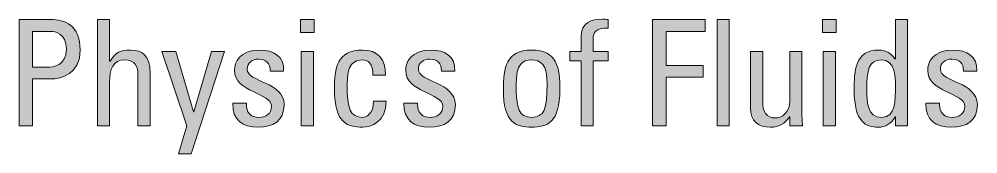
# Model space of a CAD drawing. Header units: millimetres. Extents: x 35 to 155, y 95 to 112.
import ezdxf

# ---------------------------------------------------------------- set-up
doc = ezdxf.new("R2010")
doc.units = ezdxf.units.MM
doc.header["$MEASUREMENT"] = 0
doc.layers.add('Text', color=7, linetype='Continuous')

# ---------------------------------------------------------------- blocks, each defined once
blk = doc.blocks.new('block 2')
at = {"layer": 'Text'}
h = blk.add_hatch(color=7, dxfattribs=at)
h.dxf.hatch_style = 2
edge = h.paths.add_edge_path()
edge.add_spline(control_points=[(34.75, 98.69), (34.75, 98.69), (34.75, 111.97), (34.75, 111.97), (34.75, 111.97), (38.69, 111.97), (38.69, 111.97), (40.47, 111.97), (42.39, 111.3), (42.39, 108.18), (42.39, 105.16), (40.03, 104.54), (38.67, 104.54), (38.67, 104.54), (36.44, 104.54), (36.44, 104.54), (36.44, 104.54), (36.44, 98.69), (36.44, 98.69), (36.44, 98.69), (34.75, 98.69), (34.75, 98.69)], knot_values=[0, 0, 0, 0, 1, 1, 1, 2, 2, 2, 3, 3, 3, 4, 4, 4, 5, 5, 5, 6, 6, 6, 7, 7, 7, 7], degree=3, periodic=1)
edge = h.paths.add_edge_path()
edge.add_spline(control_points=[(36.44, 106.01), (36.44, 106.01), (38.3, 106.01), (38.3, 106.01), (39, 106.01), (40.66, 106.19), (40.66, 108.27), (40.66, 110.29), (39.15, 110.5), (38.78, 110.5), (38.78, 110.5), (36.44, 110.5), (36.44, 110.5), (36.44, 110.5), (36.44, 106.01), (36.44, 106.01)], knot_values=[0, 0, 0, 0, 1, 1, 1, 2, 2, 2, 3, 3, 3, 4, 4, 4, 5, 5, 5, 5], degree=3, periodic=1)
h = blk.add_hatch(color=7, dxfattribs=at)
h.dxf.hatch_style = 2
edge = h.paths.add_edge_path()
edge.add_spline(control_points=[(49.63, 98.69), (49.63, 98.69), (49.63, 104.98), (49.63, 104.98), (49.63, 106.12), (49.26, 106.93), (47.98, 106.93), (46.47, 106.93), (46.08, 105.71), (46.08, 104.15), (46.08, 104.15), (46.08, 98.69), (46.08, 98.69), (46.08, 98.69), (44.57, 98.69), (44.57, 98.69), (44.57, 98.69), (44.57, 111.97), (44.57, 111.97), (44.57, 111.97), (46.08, 111.97), (46.08, 111.97), (46.08, 111.97), (46.08, 106.78), (46.08, 106.78), (46.08, 106.78), (46.16, 106.78), (46.16, 106.78), (46.76, 107.86), (47.46, 108.16), (48.68, 108.16), (50.26, 108.16), (51.14, 107.37), (51.14, 105.27), (51.14, 105.27), (51.14, 98.69), (51.14, 98.69), (51.14, 98.69), (49.63, 98.69), (49.63, 98.69)], knot_values=[0, 0, 0, 0, 1, 1, 1, 2, 2, 2, 3, 3, 3, 4, 4, 4, 5, 5, 5, 6, 6, 6, 7, 7, 7, 8, 8, 8, 9, 9, 9, 10, 10, 10, 11, 11, 11, 12, 12, 12, 13, 13, 13, 13], degree=3, periodic=1)
h = blk.add_hatch(color=7, dxfattribs=at)
h.dxf.hatch_style = 2
h.paths.add_polyline_path([(69.99, 111.97), (71.69, 111.97), (71.69, 110.35), (69.99, 110.35)])
h.paths.add_polyline_path([(71.59, 98.69), (70.08, 98.69), (70.08, 107.98), (71.59, 107.98)])
h = blk.add_hatch(color=7, dxfattribs=at)
h.dxf.hatch_style = 2
edge = h.paths.add_edge_path()
edge.add_spline(control_points=[(105.12, 107.98), (105.12, 107.98), (105.12, 109.78), (105.12, 109.78), (105.12, 111.65), (106.45, 112.02), (107.79, 112.02), (108.1, 112.02), (108.29, 112), (108.51, 111.97), (108.51, 111.97), (108.51, 110.88), (108.51, 110.88), (106.91, 110.99), (106.63, 110.31), (106.63, 109.56), (106.63, 109.56), (106.63, 107.98), (106.63, 107.98), (106.63, 107.98), (108.51, 107.98), (108.51, 107.98), (108.51, 107.98), (108.51, 106.83), (108.51, 106.83), (108.51, 106.83), (106.63, 106.83), (106.63, 106.83), (106.63, 106.83), (106.63, 98.69), (106.63, 98.69), (106.63, 98.69), (105.12, 98.69), (105.12, 98.69), (105.12, 98.69), (105.12, 106.83), (105.12, 106.83), (105.12, 106.83), (103.69, 106.83), (103.69, 106.83), (103.69, 106.83), (103.69, 107.98), (103.69, 107.98), (103.69, 107.98), (105.12, 107.98), (105.12, 107.98)], knot_values=[0, 0, 0, 0, 1, 1, 1, 2, 2, 2, 3, 3, 3, 4, 4, 4, 5, 5, 5, 6, 6, 6, 7, 7, 7, 8, 8, 8, 9, 9, 9, 10, 10, 10, 11, 11, 11, 12, 12, 12, 13, 13, 13, 14, 14, 14, 15, 15, 15, 15], degree=3, periodic=1)
h = blk.add_hatch(color=7, dxfattribs=at)
h.dxf.hatch_style = 2
h.paths.add_polyline_path([(114.08, 98.69), (114.08, 111.97), (120.67, 111.97), (120.67, 110.5), (115.77, 110.5), (115.77, 106.23), (120.41, 106.23), (120.41, 104.76), (115.77, 104.76), (115.77, 98.69)])
h = blk.add_hatch(color=7, dxfattribs=at)
h.dxf.hatch_style = 2
h.paths.add_polyline_path([(123.68, 98.69), (122.17, 98.69), (122.17, 111.97), (123.68, 111.97)])
h = blk.add_hatch(color=7, dxfattribs=at)
h.dxf.hatch_style = 2
h.paths.add_polyline_path([(135.36, 111.97), (137.05, 111.97), (137.05, 110.35), (135.36, 110.35)])
h.paths.add_polyline_path([(136.96, 98.69), (135.45, 98.69), (135.45, 107.98), (136.96, 107.98)])
h = blk.add_hatch(color=7, dxfattribs=at)
h.dxf.hatch_style = 2
edge = h.paths.add_edge_path()
edge.add_spline(control_points=[(144.48, 111.97), (144.48, 111.97), (145.99, 111.97), (145.99, 111.97), (145.99, 111.97), (145.99, 98.69), (145.99, 98.69), (145.99, 98.69), (144.48, 98.69), (144.48, 98.69), (144.48, 98.69), (144.48, 99.79), (144.48, 99.79), (144.48, 99.79), (144.45, 99.79), (144.45, 99.79), (143.93, 98.93), (143.29, 98.5), (142.31, 98.5), (140.82, 98.5), (139.32, 99.09), (139.32, 103.17), (139.32, 105.49), (139.39, 108.16), (142.39, 108.16), (143.27, 108.16), (143.91, 107.77), (144.43, 107.04), (144.43, 107.04), (144.48, 107.04), (144.48, 107.04), (144.48, 107.04), (144.48, 111.97), (144.48, 111.97)], knot_values=[0, 0, 0, 0, 1, 1, 1, 2, 2, 2, 3, 3, 3, 4, 4, 4, 5, 5, 5, 6, 6, 6, 7, 7, 7, 8, 8, 8, 9, 9, 9, 10, 10, 10, 11, 11, 11, 11], degree=3, periodic=1)
edge = h.paths.add_edge_path()
edge.add_spline(control_points=[(142.74, 106.93), (141.12, 106.93), (140.9, 105.64), (140.9, 103.16), (140.9, 101.76), (140.9, 99.73), (142.79, 99.73), (144.48, 99.73), (144.48, 101.83), (144.48, 103.71), (144.48, 104.94), (144.41, 106.93), (142.74, 106.93)], knot_values=[0, 0, 0, 0, 1, 1, 1, 2, 2, 2, 3, 3, 3, 4, 4, 4, 4], degree=3, periodic=1)
h = blk.add_hatch(color=7, dxfattribs=at)
h.dxf.hatch_style = 2
edge = h.paths.add_edge_path()
edge.add_spline(control_points=[(64.7, 98.5), (62.69, 98.5), (61.44, 99.39), (61.5, 101.52), (61.5, 101.52), (63.21, 101.52), (63.21, 101.52), (63.21, 100.99), (63.22, 99.73), (64.75, 99.73), (65.65, 99.73), (66.35, 100.19), (66.35, 101.15), (66.35, 102.81), (61.72, 102.84), (61.72, 105.62), (61.72, 106.6), (62.3, 108.16), (64.92, 108.16), (66.57, 108.16), (67.99, 107.37), (67.86, 105.53), (67.86, 105.53), (66.19, 105.53), (66.19, 105.53), (66.2, 106.5), (65.69, 107.02), (64.73, 107.02), (63.92, 107.02), (63.3, 106.58), (63.3, 105.77), (63.3, 104.13), (67.93, 104.17), (67.93, 101.33), (67.93, 99.29), (66.54, 98.5), (64.7, 98.5)], knot_values=[0, 0, 0, 0, 1, 1, 1, 2, 2, 2, 3, 3, 3, 4, 4, 4, 5, 5, 5, 6, 6, 6, 7, 7, 7, 8, 8, 8, 9, 9, 9, 10, 10, 10, 11, 11, 11, 12, 12, 12, 12], degree=3, periodic=1)
h = blk.add_hatch(color=7, dxfattribs=at)
h.dxf.hatch_style = 2
edge = h.paths.add_edge_path()
edge.add_spline(control_points=[(79.06, 105), (79.1, 106.52), (78.34, 106.93), (77.77, 106.93), (76.61, 106.93), (75.82, 106.37), (75.82, 103.84), (75.82, 100.82), (76.21, 99.73), (77.77, 99.73), (78.12, 99.73), (79.17, 100.1), (79.12, 101.78), (79.12, 101.78), (80.7, 101.78), (80.7, 101.78), (80.75, 99.16), (78.8, 98.5), (77.77, 98.5), (75.8, 98.5), (74.24, 99.09), (74.24, 103.19), (74.24, 105.92), (74.55, 108.16), (77.77, 108.16), (79.63, 108.16), (80.72, 107.07), (80.62, 105), (80.62, 105), (79.06, 105), (79.06, 105)], knot_values=[0, 0, 0, 0, 1, 1, 1, 2, 2, 2, 3, 3, 3, 4, 4, 4, 5, 5, 5, 6, 6, 6, 7, 7, 7, 8, 8, 8, 9, 9, 9, 10, 10, 10, 10], degree=3, periodic=1)
h = blk.add_hatch(color=7, dxfattribs=at)
h.dxf.hatch_style = 2
edge = h.paths.add_edge_path()
edge.add_spline(control_points=[(86.14, 98.5), (84.14, 98.5), (82.89, 99.39), (82.94, 101.52), (82.94, 101.52), (84.65, 101.52), (84.65, 101.52), (84.65, 100.99), (84.67, 99.73), (86.2, 99.73), (87.1, 99.73), (87.8, 100.19), (87.8, 101.15), (87.8, 102.81), (83.16, 102.84), (83.16, 105.62), (83.16, 106.6), (83.75, 108.16), (86.36, 108.16), (88.02, 108.16), (89.43, 107.37), (89.31, 105.53), (89.31, 105.53), (87.63, 105.53), (87.63, 105.53), (87.65, 106.5), (87.14, 107.02), (86.18, 107.02), (85.37, 107.02), (84.74, 106.58), (84.74, 105.77), (84.74, 104.13), (89.38, 104.17), (89.38, 101.33), (89.38, 99.29), (87.98, 98.5), (86.14, 98.5)], knot_values=[0, 0, 0, 0, 1, 1, 1, 2, 2, 2, 3, 3, 3, 4, 4, 4, 5, 5, 5, 6, 6, 6, 7, 7, 7, 8, 8, 8, 9, 9, 9, 10, 10, 10, 11, 11, 11, 12, 12, 12, 12], degree=3, periodic=1)
h = blk.add_hatch(color=7, dxfattribs=at)
h.dxf.hatch_style = 2
edge = h.paths.add_edge_path()
edge.add_spline(control_points=[(95.39, 103.19), (95.39, 105.92), (95.71, 108.16), (98.92, 108.16), (102.14, 108.16), (102.46, 105.92), (102.46, 103.19), (102.46, 99.09), (100.89, 98.5), (98.92, 98.5), (96.96, 98.5), (95.39, 99.09), (95.39, 103.19)], knot_values=[0, 0, 0, 0, 1, 1, 1, 2, 2, 2, 3, 3, 3, 4, 4, 4, 4], degree=3, periodic=1)
edge = h.paths.add_edge_path()
edge.add_spline(control_points=[(100.87, 103.84), (100.87, 106.37), (100.08, 106.93), (98.92, 106.93), (97.77, 106.93), (96.98, 106.37), (96.98, 103.84), (96.98, 100.82), (97.36, 99.73), (98.92, 99.73), (100.49, 99.73), (100.87, 100.82), (100.87, 103.84)], knot_values=[0, 0, 0, 0, 1, 1, 1, 2, 2, 2, 3, 3, 3, 4, 4, 4, 4], degree=3, periodic=1)
h = blk.add_hatch(color=7, dxfattribs=at)
h.dxf.hatch_style = 2
edge = h.paths.add_edge_path()
edge.add_spline(control_points=[(151.51, 98.5), (149.51, 98.5), (148.25, 99.39), (148.31, 101.52), (148.31, 101.52), (150.02, 101.52), (150.02, 101.52), (150.02, 100.99), (150.04, 99.73), (151.57, 99.73), (152.47, 99.73), (153.17, 100.19), (153.17, 101.15), (153.17, 102.81), (148.53, 102.84), (148.53, 105.62), (148.53, 106.6), (149.12, 108.16), (151.73, 108.16), (153.39, 108.16), (154.8, 107.37), (154.67, 105.53), (154.67, 105.53), (153, 105.53), (153, 105.53), (153.02, 106.5), (152.5, 107.02), (151.55, 107.02), (150.74, 107.02), (150.11, 106.58), (150.11, 105.77), (150.11, 104.13), (154.75, 104.17), (154.75, 101.33), (154.75, 99.29), (153.35, 98.5), (151.51, 98.5)], knot_values=[0, 0, 0, 0, 1, 1, 1, 2, 2, 2, 3, 3, 3, 4, 4, 4, 5, 5, 5, 6, 6, 6, 7, 7, 7, 8, 8, 8, 9, 9, 9, 10, 10, 10, 11, 11, 11, 12, 12, 12, 12], degree=3, periodic=1)
h = blk.add_hatch(color=7, dxfattribs=at)
h.dxf.hatch_style = 2
h.paths.add_polyline_path([(56.58, 100.42), (56.62, 100.42), (58.85, 107.98), (60.48, 107.98), (56.27, 95.17), (54.71, 95.17), (55.76, 98.69), (52.61, 107.98), (54.36, 107.98)])
h = blk.add_hatch(color=7, dxfattribs=at)
h.dxf.hatch_style = 2
edge = h.paths.add_edge_path()
edge.add_spline(control_points=[(131.26, 107.98), (131.26, 107.98), (132.77, 107.98), (132.77, 107.98), (132.77, 107.98), (132.77, 100.62), (132.77, 100.62), (132.77, 99.97), (132.8, 99.33), (132.86, 98.69), (132.86, 98.69), (131.26, 98.69), (131.26, 98.69), (131.26, 98.69), (131.26, 99.81), (131.26, 99.81), (131.26, 99.81), (131.2, 99.81), (131.2, 99.81), (130.71, 98.96), (129.82, 98.5), (128.85, 98.5), (127.23, 98.5), (126.35, 99.31), (126.35, 100.89), (126.35, 100.89), (126.35, 107.98), (126.35, 107.98), (126.35, 107.98), (127.86, 107.98), (127.86, 107.98), (127.86, 107.98), (127.86, 101.54), (127.86, 101.54), (127.86, 100.42), (128.37, 99.66), (129.44, 99.66), (130.25, 99.66), (131.26, 100.27), (131.26, 101.81), (131.26, 101.81), (131.26, 107.98), (131.26, 107.98)], knot_values=[0, 0, 0, 0, 1, 1, 1, 2, 2, 2, 3, 3, 3, 4, 4, 4, 5, 5, 5, 6, 6, 6, 7, 7, 7, 8, 8, 8, 9, 9, 9, 10, 10, 10, 11, 11, 11, 12, 12, 12, 13, 13, 13, 14, 14, 14, 14], degree=3, periodic=1)
at = {"layer": 'Text', "lineweight": 0}
for points in [[(69.99, 111.97), (71.69, 111.97), (71.69, 110.35), (69.99, 110.35), (69.99, 111.97)], [(114.08, 98.69), (114.08, 111.97), (120.67, 111.97), (120.67, 110.5), (115.77, 110.5), (115.77, 106.23), (120.41, 106.23), (120.41, 104.76), (115.77, 104.76), (115.77, 98.69), (114.08, 98.69)], [(123.68, 98.69), (122.17, 98.69), (122.17, 111.97), (123.68, 111.97), (123.68, 98.69)], [(135.36, 111.97), (137.05, 111.97), (137.05, 110.35), (135.36, 110.35), (135.36, 111.97)], [(56.58, 100.42), (56.62, 100.42), (58.85, 107.98), (60.48, 107.98), (56.27, 95.17), (54.71, 95.17), (55.76, 98.69), (52.61, 107.98), (54.36, 107.98), (56.58, 100.42)], [(71.59, 98.69), (70.08, 98.69), (70.08, 107.98), (71.59, 107.98), (71.59, 98.69)], [(136.96, 98.69), (135.45, 98.69), (135.45, 107.98), (136.96, 107.98), (136.96, 98.69)]]:
    blk.add_lwpolyline(points, dxfattribs=at)
for points, knots in [([(34.75, 98.69), (34.75, 98.69), (34.75, 111.97), (34.75, 111.97), (34.75, 111.97), (38.69, 111.97), (38.69, 111.97), (40.47, 111.97), (42.39, 111.3), (42.39, 108.18), (42.39, 105.16), (40.03, 104.54), (38.67, 104.54), (38.67, 104.54), (36.44, 104.54), (36.44, 104.54), (36.44, 104.54), (36.44, 98.69), (36.44, 98.69), (36.44, 98.69), (34.75, 98.69), (34.75, 98.69)], [0, 0, 0, 0, 1, 1, 1, 2, 2, 2, 3, 3, 3, 4, 4, 4, 5, 5, 5, 6, 6, 6, 7, 7, 7, 7]), ([(49.63, 98.69), (49.63, 98.69), (49.63, 104.98), (49.63, 104.98), (49.63, 106.12), (49.26, 106.93), (47.98, 106.93), (46.47, 106.93), (46.08, 105.71), (46.08, 104.15), (46.08, 104.15), (46.08, 98.69), (46.08, 98.69), (46.08, 98.69), (44.57, 98.69), (44.57, 98.69), (44.57, 98.69), (44.57, 111.97), (44.57, 111.97), (44.57, 111.97), (46.08, 111.97), (46.08, 111.97), (46.08, 111.97), (46.08, 106.78), (46.08, 106.78), (46.08, 106.78), (46.16, 106.78), (46.16, 106.78), (46.76, 107.86), (47.46, 108.16), (48.68, 108.16), (50.26, 108.16), (51.14, 107.37), (51.14, 105.27), (51.14, 105.27), (51.14, 98.69), (51.14, 98.69), (51.14, 98.69), (49.63, 98.69), (49.63, 98.69)], [0, 0, 0, 0, 1, 1, 1, 2, 2, 2, 3, 3, 3, 4, 4, 4, 5, 5, 5, 6, 6, 6, 7, 7, 7, 8, 8, 8, 9, 9, 9, 10, 10, 10, 11, 11, 11, 12, 12, 12, 13, 13, 13, 13]), ([(105.12, 107.98), (105.12, 107.98), (105.12, 109.78), (105.12, 109.78), (105.12, 111.65), (106.45, 112.02), (107.79, 112.02), (108.1, 112.02), (108.29, 112), (108.51, 111.97), (108.51, 111.97), (108.51, 110.88), (108.51, 110.88), (106.91, 110.99), (106.63, 110.31), (106.63, 109.56), (106.63, 109.56), (106.63, 107.98), (106.63, 107.98), (106.63, 107.98), (108.51, 107.98), (108.51, 107.98), (108.51, 107.98), (108.51, 106.83), (108.51, 106.83), (108.51, 106.83), (106.63, 106.83), (106.63, 106.83), (106.63, 106.83), (106.63, 98.69), (106.63, 98.69), (106.63, 98.69), (105.12, 98.69), (105.12, 98.69), (105.12, 98.69), (105.12, 106.83), (105.12, 106.83), (105.12, 106.83), (103.69, 106.83), (103.69, 106.83), (103.69, 106.83), (103.69, 107.98), (103.69, 107.98), (103.69, 107.98), (105.12, 107.98), (105.12, 107.98)], [0, 0, 0, 0, 1, 1, 1, 2, 2, 2, 3, 3, 3, 4, 4, 4, 5, 5, 5, 6, 6, 6, 7, 7, 7, 8, 8, 8, 9, 9, 9, 10, 10, 10, 11, 11, 11, 12, 12, 12, 13, 13, 13, 14, 14, 14, 15, 15, 15, 15]), ([(144.48, 111.97), (144.48, 111.97), (145.99, 111.97), (145.99, 111.97), (145.99, 111.97), (145.99, 98.69), (145.99, 98.69), (145.99, 98.69), (144.48, 98.69), (144.48, 98.69), (144.48, 98.69), (144.48, 99.79), (144.48, 99.79), (144.48, 99.79), (144.45, 99.79), (144.45, 99.79), (143.93, 98.93), (143.29, 98.5), (142.31, 98.5), (140.82, 98.5), (139.32, 99.09), (139.32, 103.17), (139.32, 105.49), (139.39, 108.16), (142.39, 108.16), (143.27, 108.16), (143.91, 107.77), (144.43, 107.04), (144.43, 107.04), (144.48, 107.04), (144.48, 107.04), (144.48, 107.04), (144.48, 111.97), (144.48, 111.97)], [0, 0, 0, 0, 1, 1, 1, 2, 2, 2, 3, 3, 3, 4, 4, 4, 5, 5, 5, 6, 6, 6, 7, 7, 7, 8, 8, 8, 9, 9, 9, 10, 10, 10, 11, 11, 11, 11]), ([(36.44, 106.01), (36.44, 106.01), (38.3, 106.01), (38.3, 106.01), (39, 106.01), (40.66, 106.19), (40.66, 108.27), (40.66, 110.29), (39.15, 110.5), (38.78, 110.5), (38.78, 110.5), (36.44, 110.5), (36.44, 110.5), (36.44, 110.5), (36.44, 106.01), (36.44, 106.01)], [0, 0, 0, 0, 1, 1, 1, 2, 2, 2, 3, 3, 3, 4, 4, 4, 5, 5, 5, 5]), ([(64.7, 98.5), (62.69, 98.5), (61.44, 99.39), (61.5, 101.52), (61.5, 101.52), (63.21, 101.52), (63.21, 101.52), (63.21, 100.99), (63.22, 99.73), (64.75, 99.73), (65.65, 99.73), (66.35, 100.19), (66.35, 101.15), (66.35, 102.81), (61.72, 102.84), (61.72, 105.62), (61.72, 106.6), (62.3, 108.16), (64.92, 108.16), (66.57, 108.16), (67.99, 107.37), (67.86, 105.53), (67.86, 105.53), (66.19, 105.53), (66.19, 105.53), (66.2, 106.5), (65.69, 107.02), (64.73, 107.02), (63.92, 107.02), (63.3, 106.58), (63.3, 105.77), (63.3, 104.13), (67.93, 104.17), (67.93, 101.33), (67.93, 99.29), (66.54, 98.5), (64.7, 98.5)], [0, 0, 0, 0, 1, 1, 1, 2, 2, 2, 3, 3, 3, 4, 4, 4, 5, 5, 5, 6, 6, 6, 7, 7, 7, 8, 8, 8, 9, 9, 9, 10, 10, 10, 11, 11, 11, 12, 12, 12, 12]), ([(79.06, 105), (79.1, 106.52), (78.34, 106.93), (77.77, 106.93), (76.61, 106.93), (75.82, 106.37), (75.82, 103.84), (75.82, 100.82), (76.21, 99.73), (77.77, 99.73), (78.12, 99.73), (79.17, 100.1), (79.12, 101.78), (79.12, 101.78), (80.7, 101.78), (80.7, 101.78), (80.75, 99.16), (78.8, 98.5), (77.77, 98.5), (75.8, 98.5), (74.24, 99.09), (74.24, 103.19), (74.24, 105.92), (74.55, 108.16), (77.77, 108.16), (79.63, 108.16), (80.72, 107.07), (80.62, 105), (80.62, 105), (79.06, 105), (79.06, 105)], [0, 0, 0, 0, 1, 1, 1, 2, 2, 2, 3, 3, 3, 4, 4, 4, 5, 5, 5, 6, 6, 6, 7, 7, 7, 8, 8, 8, 9, 9, 9, 10, 10, 10, 10]), ([(86.14, 98.5), (84.14, 98.5), (82.89, 99.39), (82.94, 101.52), (82.94, 101.52), (84.65, 101.52), (84.65, 101.52), (84.65, 100.99), (84.67, 99.73), (86.2, 99.73), (87.1, 99.73), (87.8, 100.19), (87.8, 101.15), (87.8, 102.81), (83.16, 102.84), (83.16, 105.62), (83.16, 106.6), (83.75, 108.16), (86.36, 108.16), (88.02, 108.16), (89.43, 107.37), (89.31, 105.53), (89.31, 105.53), (87.63, 105.53), (87.63, 105.53), (87.65, 106.5), (87.14, 107.02), (86.18, 107.02), (85.37, 107.02), (84.74, 106.58), (84.74, 105.77), (84.74, 104.13), (89.38, 104.17), (89.38, 101.33), (89.38, 99.29), (87.98, 98.5), (86.14, 98.5)], [0, 0, 0, 0, 1, 1, 1, 2, 2, 2, 3, 3, 3, 4, 4, 4, 5, 5, 5, 6, 6, 6, 7, 7, 7, 8, 8, 8, 9, 9, 9, 10, 10, 10, 11, 11, 11, 12, 12, 12, 12]), ([(95.39, 103.19), (95.39, 105.92), (95.71, 108.16), (98.92, 108.16), (102.14, 108.16), (102.46, 105.92), (102.46, 103.19), (102.46, 99.09), (100.89, 98.5), (98.92, 98.5), (96.96, 98.5), (95.39, 99.09), (95.39, 103.19)], [0, 0, 0, 0, 1, 1, 1, 2, 2, 2, 3, 3, 3, 4, 4, 4, 4]), ([(151.51, 98.5), (149.51, 98.5), (148.25, 99.39), (148.31, 101.52), (148.31, 101.52), (150.02, 101.52), (150.02, 101.52), (150.02, 100.99), (150.04, 99.73), (151.57, 99.73), (152.47, 99.73), (153.17, 100.19), (153.17, 101.15), (153.17, 102.81), (148.53, 102.84), (148.53, 105.62), (148.53, 106.6), (149.12, 108.16), (151.73, 108.16), (153.39, 108.16), (154.8, 107.37), (154.67, 105.53), (154.67, 105.53), (153, 105.53), (153, 105.53), (153.02, 106.5), (152.5, 107.02), (151.55, 107.02), (150.74, 107.02), (150.11, 106.58), (150.11, 105.77), (150.11, 104.13), (154.75, 104.17), (154.75, 101.33), (154.75, 99.29), (153.35, 98.5), (151.51, 98.5)], [0, 0, 0, 0, 1, 1, 1, 2, 2, 2, 3, 3, 3, 4, 4, 4, 5, 5, 5, 6, 6, 6, 7, 7, 7, 8, 8, 8, 9, 9, 9, 10, 10, 10, 11, 11, 11, 12, 12, 12, 12]), ([(100.87, 103.84), (100.87, 106.37), (100.08, 106.93), (98.92, 106.93), (97.77, 106.93), (96.98, 106.37), (96.98, 103.84), (96.98, 100.82), (97.36, 99.73), (98.92, 99.73), (100.49, 99.73), (100.87, 100.82), (100.87, 103.84)], [0, 0, 0, 0, 1, 1, 1, 2, 2, 2, 3, 3, 3, 4, 4, 4, 4]), ([(131.26, 107.98), (131.26, 107.98), (132.77, 107.98), (132.77, 107.98), (132.77, 107.98), (132.77, 100.62), (132.77, 100.62), (132.77, 99.97), (132.8, 99.33), (132.86, 98.69), (132.86, 98.69), (131.26, 98.69), (131.26, 98.69), (131.26, 98.69), (131.26, 99.81), (131.26, 99.81), (131.26, 99.81), (131.2, 99.81), (131.2, 99.81), (130.71, 98.96), (129.82, 98.5), (128.85, 98.5), (127.23, 98.5), (126.35, 99.31), (126.35, 100.89), (126.35, 100.89), (126.35, 107.98), (126.35, 107.98), (126.35, 107.98), (127.86, 107.98), (127.86, 107.98), (127.86, 107.98), (127.86, 101.54), (127.86, 101.54), (127.86, 100.42), (128.37, 99.66), (129.44, 99.66), (130.25, 99.66), (131.26, 100.27), (131.26, 101.81), (131.26, 101.81), (131.26, 107.98), (131.26, 107.98)], [0, 0, 0, 0, 1, 1, 1, 2, 2, 2, 3, 3, 3, 4, 4, 4, 5, 5, 5, 6, 6, 6, 7, 7, 7, 8, 8, 8, 9, 9, 9, 10, 10, 10, 11, 11, 11, 12, 12, 12, 13, 13, 13, 14, 14, 14, 14]), ([(142.74, 106.93), (141.12, 106.93), (140.9, 105.64), (140.9, 103.16), (140.9, 101.76), (140.9, 99.73), (142.79, 99.73), (144.48, 99.73), (144.48, 101.83), (144.48, 103.71), (144.48, 104.94), (144.41, 106.93), (142.74, 106.93)], [0, 0, 0, 0, 1, 1, 1, 2, 2, 2, 3, 3, 3, 4, 4, 4, 4])]:
    blk.add_open_spline(points, degree=3, knots=knots, dxfattribs=at)

msp = doc.modelspace()

# ---------------------------------------------------------------- block references
at = {"layer": 'Text'}
msp.add_blockref('block 2', (0, 0), dxfattribs=at)

doc.saveas('drawing.dxf')
